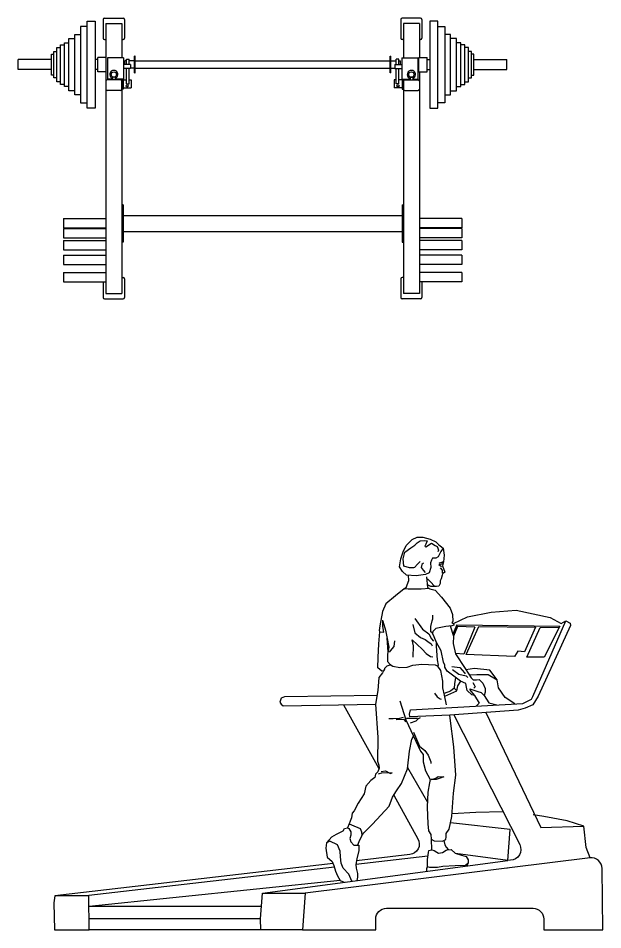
# Model space of a CAD drawing. Header units: millimetres. Extents: x 29224 to 62779, y 35576 to 54938.
# Drawn here: x 51558 to 54280, y 39165 to 43410 of the extents above; entities that cross this region are included whole.
import ezdxf

# ---------------------------------------------------------------- set-up
doc = ezdxf.new("R2010")
doc.units = ezdxf.units.MM

# ---------------------------------------------------------------- blocks, each defined once
blk = doc.blocks.new('A$C428942EB')
for p, q in [((1742.1, 342.7), (1405.9, 303.6)), ((1306.4, 292), (163.2, 158.9)), ((1332.6, 229.8), (163.6, 108.5)), ((966.6, 108.5), (163.6, 108.5)), ((962.3, 50.6), (164.1, 50.6)), ((1063.3, 0), (164.6, 0))]:
    blk.add_line(p, q)
blk.add_lwpolyline([(1813.2, 1777.2), (1802.3, 1760.7), (1790, 1736.1), (1779, 1730.6), (1768, 1730.6), (1763.9, 1730.6), (1758.4, 1721), (1754.3, 1708.7), (1755.7, 1686.8), (1747.5, 1662.1), (1731, 1653.9), (1687.2, 1648.4), (1641.9, 1651.2), (1622.8, 1669), (1609.1, 1689.5), (1615.9, 1726.5), (1626.9, 1759.4), (1640.6, 1789.5), (1668, 1816.9), (1691.3, 1827.8), (1718.7, 1827.8), (1751.6, 1818.2), (1779, 1805.9), (1791.3, 1793.6), (1799.5, 1788.1)], close=True)
for points in [[(1706.4, 1714.2), (1694, 1701.8), (1678.9, 1686.8), (1674.8, 1685.4), (1655.7, 1685.4), (1629.6, 1693.6), (1626.9, 1726.5), (1635.1, 1758), (1662.5, 1778.5), (1680.3, 1790.9), (1691.3, 1801.8), (1705, 1811.4), (1726.9, 1812.8), (1737.9, 1811.4), (1732.4, 1796.3), (1726.9, 1786.7), (1732.4, 1782.6), (1758.4, 1800.4), (1774.9, 1789.5), (1784.5, 1784), (1788.6, 1777.2), (1791.3, 1767.6), (1788.6, 1759.4)], [(1813.2, 1777.2), (1817.4, 1744.3), (1814.6, 1712.8), (1809.1, 1708.7), (1794.1, 1707.3), (1814.7, 1714.2)], [(1721.4, 1707.3), (1713.2, 1700.5), (1710.5, 1686.8), (1720.1, 1674.5), (1729.7, 1663.5)], [(1814.6, 1712.8), (1809.1, 1695), (1820.1, 1664.9), (1810.5, 1658), (1807.8, 1651.2), (1803.7, 1634.7), (1799.5, 1625.2), (1798.2, 1612.8), (1792.7, 1600.5), (1781.7, 1597.8), (1772.1, 1600.5), (1754.3, 1619.7), (1740.6, 1634.7)], [(1792.7, 1700.5), (1810.5, 1703.2)], [(1792.7, 1700.5), (1805, 1692.3)], [(1798.2, 1685.4), (1807.8, 1674.5), (1807.8, 1660.8)], [(1749.7, 1588.5), (1710.5, 1585.4), (1650.2, 1585.4), (1631, 1588.2), (1641.9, 1596.4), (1644.7, 1606), (1652.9, 1626.5), (1651.3, 1650.6)], [(1735.1, 1643), (1739.2, 1593.7), (1750.2, 1588.2), (1776.2, 1581.3), (1805, 1548.5), (1846.1, 1497.8), (1857.1, 1467.7), (1858.5, 1434.8), (1853, 1430.7), (1861.2, 1426.6), (1862.6, 1418.4), (1853, 1415.6), (1825.6, 1412.9), (1779, 1403.3), (1765.3, 1388.3), (1762.5, 1381.4), (1755.7, 1386.9), (1755.7, 1411.5), (1761.2, 1438.9), (1765.3, 1448.5), (1765.3, 1464.9)], [(1631, 1588.2), (1591.2, 1555.3), (1546, 1518.3), (1529.6, 1481.4), (1518.6, 1415.6), (1514.5, 1393.7), (1518.6, 1386.9), (1536.4, 1385.5), (1532.3, 1412.9), (1532.3, 1419.8), (1532.3, 1441.7)], [(1781.7, 1597.8), (1772.1, 1599.1), (1755.7, 1599.1), (1743.4, 1604.6)], [(1861.2, 1426.6), (1925.6, 1457.6), (2036.6, 1479.5), (2153.1, 1487.7), (2310.7, 1453.5), (2362.8, 1426.1), (2384.7, 1438.4), (2403.9, 1427.4), (2405.3, 1416.5), (2255.9, 1087.8), (2231.2, 1046.7), (2194.2, 1031.7), (2162.7, 1022.1), (1843.4, 999.6), (1658.4, 992), (1655.7, 1004.3), (1661.1, 1024.8), (2183.3, 1053.6), (2224.4, 1074.1), (2229.9, 1086.5), (2384.7, 1438.4)], [(1681.7, 1449.9), (1715.9, 1399.2), (1746.1, 1378.7), (1758.4, 1355.4), (1768, 1344.4)], [(1532.3, 1437.6), (1544.6, 1395.1), (1551.5, 1356.8), (1559.7, 1315.7), (1552.9, 1282.8), (1552.9, 1249.9), (1566.6, 1234.9), (1578.9, 1228), (1611.8, 1221.2), (1644.7, 1222.6), (1672.1, 1232.1), (1713.2, 1236.3), (1774.9, 1233.5), (1788.6, 1228), (1791.3, 1232.1), (1787.2, 1256.8), (1781.7, 1321.2), (1781.7, 1337.6), (1770.8, 1363.6), (1762.5, 1381.4)], [(1672.1, 1421.1), (1681.7, 1382.8), (1707.7, 1360.9), (1728.3, 1351.3), (1742, 1341.7), (1757.1, 1330.7), (1761.2, 1322.5)], [(1845.8, 1414.9), (1861.2, 1367.7), (1859.8, 1333.5), (1870.8, 1284.2), (1914.7, 1217.1), (1943.4, 1173.3), (1953, 1163.3), (1968.1, 1163.3), (1980.4, 1164.6), (1996.9, 1148.2), (2007.8, 1123.6), (2007.8, 1105.8), (2003.7, 1090.7), (1991.4, 1103), (1976.3, 1108.5), (1939.3, 1120.8), (1935.2, 1118.1), (1958.5, 1090.7), (1946.2, 1093.4), (1924.3, 1114), (1921.5, 1129), (1918.8, 1146.8), (1894.1, 1157.8), (1831.1, 1204.4), (1820.1, 1222.2), (1820.1, 1231.7), (1814.6, 1245.4), (1803.7, 1298.8), (1781.7, 1337.6)], [(1876.3, 1419.2), (1858.3, 1376.7)], [(1959.9, 1408.3), (1879, 1412.4), (1861.2, 1367.7)], [(1959.9, 1408.3), (1909.2, 1283.7), (1870.1, 1287.2)], [(1876.3, 1419.2), (2355.9, 1413.7), (2283.3, 1268.6), (2202.5, 1270), (2264.1, 1406.9), (2353.2, 1408.3)], [(2242.2, 1409.6), (2191.5, 1294.6), (2161.3, 1297.3), (2144.9, 1272.7), (1920.1, 1282.3), (1979.1, 1412.4), (2242.2, 1409.6)], [(1568.9, 1233.6), (1550.1, 1226.7), (1539.2, 1217.1), (1539.2, 1213), (1535.1, 1206.1), (1526.8, 1203.4), (1509, 1219.8), (1510.4, 1267.7), (1513.1, 1332.1), (1518.6, 1386.9)], [(1551.2, 1358.3), (1555, 1293)], [(1585.8, 1345.8), (1583, 1318.4), (1573.4, 1307.5), (1561.1, 1292.4)], [(1673.5, 1269.1), (1674.8, 1322.5), (1668, 1349.9), (1714.6, 1306.1), (1733.8, 1286.9), (1754.3, 1273.2), (1765.3, 1270.5)], [(1535.1, 1206.1), (1530.9, 1196.1), (1513.1, 1174.2), (1509, 1114), (1498.1, 1051), (1509, 895.3), (1507.6, 785.7), (1513.1, 766.6), (1514.5, 752.9), (1509, 735.1), (1498.1, 724.1), (1495.3, 709.1), (1476.1, 695.4), (1452.8, 668), (1444.6, 632.4), (1417.2, 589.9), (1398, 554.3), (1388.4, 543.4), (1385.7, 521.4), (1380.2, 505), (1374.7, 492.7), (1385.7, 488.6), (1426.8, 470.8), (1432.3, 455.7), (1433.6, 439.3), (1443.2, 451.6), (1484.3, 491.3), (1561.1, 574.9), (1577.5, 617.3), (1595.4, 647.4), (1618.7, 681.7), (1646.1, 748.8), (1655.7, 830.9), (1666.6, 887.1), (1674.8, 902.1)], [(1828.3, 1047.6), (1818.7, 1092.8), (1811.9, 1127), (1811.9, 1157.1), (1802.3, 1207.8), (1788.6, 1228)], [(1853, 1225.6), (1890, 1221.5), (1911.9, 1196.8), (1916, 1191.4)], [(1857.1, 1211.9), (1885.9, 1190), (1920.1, 1181.8), (1928.4, 1174.9)], [(2146.6, 1051.6), (2101, 1082.3), (2070.9, 1126.2), (2064, 1163.1), (2029.8, 1208.3), (1958.5, 1216.6), (1918.9, 1210.7)], [(1934.5, 1186.9), (1969.5, 1189.2), (2022.9, 1189.2), (2064, 1163.1)], [(1870.8, 1175), (1865.3, 1145.3), (1864, 1124.8), (1847.5, 1111.1), (1817.3, 1100.1)], [(1819.9, 1087.2), (1876.3, 1112.5), (1881.8, 1135.8), (1895.8, 1157)], [(1951.7, 1151.6), (1957.1, 1140.7), (1961.3, 1131.1), (1955.8, 1124.3)], [(1876.3, 1112.5), (1864, 1124.8)], [(1505, 1090.7), (1074.1, 1085.1), (1059, 1078.2), (1052.1, 1060.4), (1059, 1050.9), (1067.2, 1042.6), (1498.1, 1050.9)], [(1610.4, 1066.6), (1620, 1036.5), (1639.2, 977.6), (1674.8, 902.1), (1707.7, 832.4), (1720.1, 816), (1720.1, 781.8), (1731, 739.3), (1751.6, 699.6), (1748.8, 684.5), (1742, 640.7), (1737.9, 570.9), (1742, 493.8), (1744.7, 460.9), (1755.7, 443.1), (1757.1, 421.2), (1770.8, 414.4), (1810.5, 413), (1825.6, 419.8), (1827, 432.2), (1827, 448.6), (1840.7, 469.1), (1853, 526.7), (1861.2, 636.2), (1872.2, 719.7), (1862.6, 851.2), (1844.8, 985.4), (1843.4, 999.6)], [(1772.1, 1102.3), (1784.5, 1084.5), (1794.1, 1077.7), (1799.5, 1075), (1803.7, 1073.6)], [(1958.5, 1090.7), (1979.8, 1055.3), (1966.7, 1041.7)], [(2003.7, 1090.7), (2024.9, 1057.1), (2062.6, 1046.9)], [(1348, 1048), (1513.7, 750.3)], [(1559.7, 983.2), (1580.3, 983.2), (1610.4, 984.6), (1628.2, 990.1)], [(1594, 979.1), (1628.2, 980.5), (1639.2, 968.1)], [(1641.9, 985.9), (1654.3, 984.6), (1692.7, 984.6)], [(1661.1, 964), (1687.2, 973.6), (1698.1, 983.2), (1707.7, 988.7)], [(2011.4, 1011.5), (2267, 475.6), (2467.9, 482.2)], [(1674.8, 920.2), (1702.2, 854.5), (1726.9, 835.3), (1743.4, 813.4), (1755.7, 781.9), (1755.7, 773.7)], [(1524.1, 736.7), (1544.6, 740.8), (1567.9, 727.1), (1574.8, 731.2), (1525.5, 729.9), (1514.5, 725.8), (1510.4, 724.4)], [(1646.9, 755.6), (1739.2, 593.6)], [(1758.4, 699.7), (1779, 705.2), (1790, 713.4), (1816, 712.1), (1798.2, 706.6), (1780.4, 699.7), (1757.1, 699.7)], [(1854.1, 542), (1964.8, 546.9), (2091, 550.9)], [(2496.9, 334.6), (2479.2, 382.8), (2467.9, 482.2), (2390.9, 506.6), (2282.1, 527.2), (2231.4, 534.7)], [(1268.8, 405.3), (1294.8, 432.7), (1316.8, 445.1), (1346.9, 460.1), (1353.8, 471.1), (1367.5, 475.2)], [(1374.7, 492.7), (1367.5, 475.2), (1374.3, 471.1), (1382.5, 456), (1382.5, 441), (1378.4, 424.5), (1382.5, 409.5), (1396.2, 394.4), (1414.1, 394.4), (1419.5, 394.4), (1420.9, 368.4), (1411.3, 330), (1405.8, 304), (1407.2, 287.6), (1414.1, 261.6), (1414.1, 245.1), (1410.3, 229.4)], [(2113.7, 323.3), (2124.4, 466.2), (1846.9, 498)], [(1433.6, 439.3), (1419.5, 409.5), (1414.1, 394.4)], [(1387.9, 226.4), (1372.9, 258.8), (1346.9, 287.6), (1337.3, 310.9), (1334.6, 339.6), (1333.2, 365.6), (1320.9, 395.8), (1285.2, 412.2), (1268.8, 405.3), (1266, 379.3), (1272.9, 338.2), (1296.2, 317.7), (1304.4, 299.9), (1311.3, 272.5), (1320.9, 250.6), (1333.2, 228.7), (1351.6, 221.5)], [(1757.1, 421.2), (1758, 372.5), (1760.8, 372.5), (1770.4, 369.7), (1782.7, 361.5), (1790.9, 356), (1810.1, 360.2), (1826.6, 371.1), (1832, 372.5), (1849.8, 373.9), (1869, 356), (1897.8, 347.8), (1919.7, 341), (1929.3, 325.9), (1929.3, 309.5), (1917, 299.9), (1869, 297.2), (1811.5, 294.4), (1786.8, 290.3), (1751.2, 290.3), (1740.2, 293.1), (1740.2, 327.3), (1744.3, 360.2), (1745.7, 369.7), (1758, 372.5)], [(1816.3, 415.6), (1821.1, 395.8), (1826.6, 384.8), (1837.7, 372.9)], [(2113.7, 323.3), (1870.4, 355.7)], [(1300.5, 308.5), (3.6, 157.5)], [(971.3, 170.7), (2113.7, 323.3)], [(1923.9, 298), (1929.3, 309.5)], [(1740.2, 293.1), (1734.7, 287.6), (1734.7, 272.5)], [(2110.9, 285.2), (2111, 286.9)], [(962.3, 50.6), (962.3, 50.6), (962.3, 50.6), (971.3, 170.7), (1170.3, 170.7), (1157.8, 0), (964.2, 0), (962.3, 50.6)], [(3.6, 157.5), (3.6, 157.5), (0, 126), (2.4, 0), (164.6, 0), (163.2, 157.5), (3.6, 157.5)], [(1157.8, 0), (1498.7, 0)]]:
    blk.add_lwpolyline(points)
for points in [[(1863, 1001), (2169.2, 396.4, -0.545721), (2126.7, 323.9), (2113.7, 323.3)], [(1582.8, 626.2), (1695.4, 424, -0.534293), (1657.4, 350), (1409.4, 321.2)], [(2281.6, 0), (2556.2, 0), (2553, 285.6, 0.447396), (2496.9, 334.6), (1170.3, 170.7)], [(1498.7, 0), (1498.7, 50, -0.414214), (1548.7, 100), (2231.6, 100, -0.414214), (2281.6, 50), (2281.6, 0)]]:
    blk.add_lwpolyline(points, format="xyb")
blk = doc.blocks.new('A$C779C4B0A')
at = {"linetype": 'Continuous'}
for p, q in [((321.8, 887.8), (321.8, 1293)), ((321.8, 1293), (358.9, 1293)), ((358.9, 1293), (358.9, 887.8)), ((395.9, 1300), (395.9, 1213.4)), ((402.1, 1306.2), (488.6, 1306.2)), ((408.2, 1281.5), (408.2, 1123.7)), ((408.2, 1281.5), (408.2, 1123.7)), ((408.2, 1281.5), (482.5, 1281.5)), ((482.5, 1281.5), (482.5, 1121.3)), ((494.8, 1300), (494.8, 1213.4)), ((1781.4, 1300), (1781.4, 1213.4)), ((1874.2, 1306.2), (1787.6, 1306.2)), ((1793.8, 1281.5), (1793.8, 1121.3)), ((1868, 1281.5), (1793.8, 1281.5)), ((1868, 1281.5), (1868, 1123.7)), ((1880.4, 1300), (1880.4, 1213.4)), ((1917.4, 1293), (1917.4, 887.8)), ((1954.5, 1293), (1917.4, 1293)), ((1954.5, 887.8), (1954.5, 1293)), ((263, 949.7), (263, 1231.1)), ((263, 1231.1), (289.3, 1231.1)), ((289.3, 1268.2), (289.3, 912.6)), ((321.8, 1268.2), (289.3, 1268.2)), ((1954.5, 1268.2), (1986.9, 1268.2)), ((1986.9, 1268.2), (1986.9, 912.6)), ((2013.2, 1231.1), (1986.9, 1231.1)), ((2013.2, 949.7), (2013.2, 1231.1)), ((215.1, 989.1), (215.1, 1191.7)), ((215.1, 1191.7), (235.2, 1191.7)), ((235.2, 968.2), (235.2, 1212.6)), ((235.2, 1212.6), (263, 1212.6)), ((402.1, 1207.2), (408.2, 1207.2)), ((482.5, 1207.2), (488.6, 1207.2)), ((1793.8, 1207.2), (1787.6, 1207.2)), ((1874.2, 1207.2), (1868, 1207.2)), ((2041.1, 1212.6), (2013.2, 1212.6)), ((2041.1, 968.2), (2041.1, 1212.6)), ((2061.2, 1191.7), (2041.1, 1191.7)), ((2061.2, 989.1), (2061.2, 1191.7)), ((165.6, 1029.3), (165.6, 1151.5)), ((165.6, 1151.5), (179.5, 1151.5)), ((179.5, 1010.8), (179.5, 1170)), ((179.5, 1170), (196.5, 1170)), ((196.5, 998.4), (196.5, 1182.4)), ((196.5, 1182.4), (215.1, 1182.4)), ((2079.7, 1182.4), (2061.2, 1182.4)), ((2079.7, 998.4), (2079.7, 1182.4)), ((2096.7, 1170), (2079.7, 1170)), ((2096.7, 1010.8), (2096.7, 1170)), ((2110.6, 1151.5), (2096.7, 1151.5)), ((2110.6, 1029.3), (2110.6, 1151.5)), ((0, 1066.9), (0, 1113.9)), ((154.8, 1113.9), (0, 1113.9)), ((154.8, 1041.7), (154.8, 1139.1)), ((154.8, 1139.1), (165.6, 1139.1)), ((371.1, 1113.9), (358.9, 1113.9)), ((409.8, 1123.7), (371.1, 1123.7)), ((371.1, 1057.1), (371.1, 1123.7)), ((409.8, 1057.1), (409.8, 1123.7)), ((416, 1121.3), (416, 1022.4)), ((490.2, 1121.3), (416, 1121.3)), ((490.2, 1121.3), (490.2, 1022.4)), ((496.4, 1090.4), (496.4, 1107.4)), ((504.1, 1107.4), (496.4, 1107.4)), ((504.1, 1115.1), (516.5, 1115.1)), ((504.1, 1090.4), (504.1, 1115.1)), ((504.1, 1090.4), (504.1, 1107.4)), ((516.5, 1090.4), (516.5, 1115.1)), ((540.9, 1107.4), (516.5, 1107.4)), ((540.9, 1051.7), (540.9, 1129.1)), ((544.3, 1129.1), (540.9, 1129.1)), ((544.3, 1051.7), (544.3, 1129.1)), ((544.3, 1107.4), (1731.9, 1107.4)), ((1731.9, 1051.7), (1731.9, 1129.1)), ((1731.9, 1129.1), (1735.4, 1129.1)), ((1735.4, 1051.7), (1735.4, 1129.1)), ((1735.4, 1107.4), (1759.7, 1107.4)), ((1772.1, 1115.1), (1759.7, 1115.1)), ((1759.7, 1090.4), (1759.7, 1115.1)), ((1772.1, 1090.4), (1772.1, 1115.1)), ((1772.1, 1107.4), (1779.8, 1107.4)), ((1772.1, 1090.4), (1772.1, 1107.4)), ((1779.8, 1090.4), (1779.8, 1107.4)), ((1786, 1121.3), (1786, 1022.4)), ((1786, 1121.3), (1860.3, 1121.3)), ((1860.3, 1121.3), (1860.3, 1022.4)), ((1866.4, 1057.1), (1866.4, 1123.7)), ((1866.4, 1123.7), (1905.1, 1123.7)), ((1905.1, 1057.1), (1905.1, 1123.7)), ((1905.1, 1113.9), (1917.4, 1113.9)), ((2121.5, 1139.1), (2110.6, 1139.1)), ((2121.5, 1041.7), (2121.5, 1139.1)), ((2121.5, 1113.9), (2276.2, 1113.9)), ((2276.2, 1066.9), (2276.2, 1113.9)), ((154.8, 1066.9), (0, 1066.9)), ((371.1, 1066.9), (358.9, 1066.9)), ((522.7, 1090.4), (490.2, 1090.4)), ((522.7, 1071.8), (490.2, 1071.8)), ((504.1, 1000.7), (504.1, 1071.8)), ((516.5, 1000.7), (516.5, 1071.8)), ((522.7, 1090.4), (522.7, 1071.8)), ((540.9, 1073.4), (522.7, 1073.4)), ((544.3, 1073.4), (1731.9, 1073.4)), ((1735.4, 1073.4), (1753.6, 1073.4)), ((1753.6, 1090.4), (1753.6, 1071.8)), ((1753.6, 1090.4), (1786, 1090.4)), ((1753.6, 1071.8), (1786, 1071.8)), ((1759.7, 1000.7), (1759.7, 1071.8)), ((1772.1, 1000.7), (1772.1, 1071.8)), ((1905.1, 1066.9), (1917.4, 1066.9)), ((2121.5, 1066.9), (2276.2, 1066.9)), ((165.6, 1041.7), (154.8, 1041.7)), ((179.5, 1029.3), (165.6, 1029.3)), ((409.8, 1057.1), (371.1, 1057.1)), ((408.2, 1057.1), (408.2, 24.4)), ((476.3, 1019.3), (414.4, 1019.3)), ((436.1, 1022.4), (416, 1022.4)), ((436.1, 1027), (436.1, 1022.4)), ((451.5, 1031.6), (439.2, 1031.6)), ((439.2, 1031.6), (439.2, 1019.3)), ((451.5, 1019.3), (439.2, 1019.3)), ((451.5, 1031.6), (451.5, 1019.3)), ((454.6, 1027), (454.6, 1022.4)), ((490.2, 1022.4), (454.6, 1022.4)), ((482.5, 1018.9), (482.5, 24.4)), ((488.6, 1018.9), (482.5, 1018.9)), ((482.5, 1018.9), (482.5, 975.6)), ((488.6, 1018.9), (504.1, 1018.9)), ((488.6, 1018.9), (488.6, 975.6)), ((516.5, 1018.9), (525.8, 1018.9)), ((525.8, 1018.9), (525.8, 981.8)), ((540.9, 1051.7), (544.3, 1051.7)), ((1735.4, 1051.7), (1731.9, 1051.7)), ((1759.7, 1018.9), (1750.5, 1018.9)), ((1750.5, 1018.9), (1750.5, 981.8)), ((1787.6, 1018.9), (1772.1, 1018.9)), ((1786, 1022.4), (1821.6, 1022.4)), ((1787.6, 1018.9), (1787.6, 975.6)), ((1787.6, 1018.9), (1793.8, 1018.9)), ((1793.8, 1018.9), (1793.8, 24.4)), ((1793.8, 1018.9), (1793.8, 975.6)), ((1799.9, 1019.3), (1861.8, 1019.3)), ((1821.6, 1027), (1821.6, 1022.4)), ((1824.7, 1031.6), (1837.1, 1031.6)), ((1824.7, 1031.6), (1824.7, 1019.3)), ((1824.7, 1019.3), (1837.1, 1019.3)), ((1837.1, 1031.6), (1837.1, 1019.3)), ((1840.2, 1027), (1840.2, 1022.4)), ((1840.2, 1022.4), (1860.3, 1022.4)), ((1866.4, 1057.1), (1905.1, 1057.1)), ((1868, 1057.1), (1868, 24.4)), ((2096.7, 1029.3), (2110.6, 1029.3)), ((2110.6, 1041.7), (2121.5, 1041.7)), ((196.5, 1010.8), (179.5, 1010.8)), ((215.1, 998.4), (196.5, 998.4)), ((235.2, 989.1), (215.1, 989.1)), ((408.2, 1013.1), (408.2, 976)), ((482.5, 976), (482.5, 1013.1)), ((482.5, 1006.9), (482.5, 976)), ((488.6, 981.8), (525.8, 981.8)), ((504.1, 1000.7), (516.5, 1000.7)), ((1787.6, 981.8), (1750.5, 981.8)), ((1772.1, 1000.7), (1759.7, 1000.7)), ((1793.8, 976), (1793.8, 1013.1)), ((1793.8, 1006.9), (1793.8, 976)), ((1868, 1013.1), (1868, 976)), ((2041.1, 989.1), (2061.2, 989.1)), ((2061.2, 998.4), (2079.7, 998.4)), ((2079.7, 1010.8), (2096.7, 1010.8)), ((263, 968.2), (235.2, 968.2)), ((289.3, 949.7), (263, 949.7)), ((476.3, 969.8), (414.4, 969.8)), ((488.6, 975.6), (482.5, 975.6)), ((1787.6, 975.6), (1793.8, 975.6)), ((1799.9, 969.8), (1861.8, 969.8)), ((1986.9, 949.7), (2013.2, 949.7)), ((2013.2, 968.2), (2041.1, 968.2)), ((289.3, 912.6), (321.8, 912.6)), ((1986.9, 912.6), (1954.5, 912.6)), ((358.9, 887.8), (321.8, 887.8)), ((1917.4, 887.8), (1954.5, 887.8)), ((488.6, 437.3), (482.5, 437.3)), ((488.6, 437.3), (488.6, 264.1)), ((1787.6, 437.3), (1787.6, 264.1)), ((1787.6, 437.3), (1793.8, 437.3)), ((488.6, 387.8), (1787.6, 387.8)), ((210.3, 373), (408.2, 373)), ((210.3, 373), (210.3, 329.5)), ((2065.9, 373), (1868, 373)), ((2065.9, 373), (2065.9, 329.5)), ((210.3, 329.5), (408.2, 329.5)), ((210.3, 326.8), (408.2, 326.8)), ((210.3, 326.8), (210.3, 283.2)), ((488.6, 313.5), (1787.6, 313.5)), ((2065.9, 329.5), (1868, 329.5)), ((2065.9, 326.8), (1868, 326.8)), ((2065.9, 326.8), (2065.9, 283.2)), ((210.3, 283.2), (408.2, 283.2)), ((210.3, 270.9), (408.2, 270.9)), ((210.3, 270.9), (210.3, 227.3)), ((488.6, 264.1), (482.5, 264.1)), ((1787.6, 264.1), (1793.8, 264.1)), ((2065.9, 283.2), (1868, 283.2)), ((2065.9, 270.9), (1868, 270.9)), ((2065.9, 270.9), (2065.9, 227.3)), ((210.3, 227.3), (408.2, 227.3)), ((2065.9, 227.3), (1868, 227.3)), ((210.3, 203.2), (408.2, 203.2)), ((210.3, 203.2), (210.3, 159.7)), ((2065.9, 203.2), (1868, 203.2)), ((2065.9, 203.2), (2065.9, 159.7)), ((210.3, 159.7), (408.2, 159.7)), ((2065.9, 159.7), (1868, 159.7)), ((210.3, 122.6), (408.2, 122.6)), ((210.3, 122.6), (210.3, 79)), ((482.5, 99), (488.6, 99)), ((494.8, 92.8), (494.8, 6.2)), ((1781.4, 92.8), (1781.4, 6.2)), ((1793.8, 99), (1787.6, 99)), ((2065.9, 122.6), (1868, 122.6)), ((2065.9, 122.6), (2065.9, 79)), ((210.3, 79), (408.2, 79)), ((395.9, 79), (395.9, 6.2)), ((2065.9, 79), (1868, 79)), ((1880.4, 79), (1880.4, 6.2)), ((402.1, 0), (488.6, 0)), ((408.2, 24.4), (482.5, 24.4)), ((1874.2, 0), (1787.6, 0)), ((1868, 24.4), (1793.8, 24.4))]:
    blk.add_line(p, q, dxfattribs=at)
for centre, radius in [((445.3, 1044), 12.4), ((1830.9, 1044), 12.4), ((507.2, 991.1), 5.03), ((1769, 991.1), 5.03)]:
    blk.add_circle(centre, radius, dxfattribs=at)
for centre, radius, start, end in [((402.1, 1300), 6.19, 90, 180), ((488.6, 1300), 6.19, 0, 90), ((1787.6, 1300), 6.19, 90, 180), ((1874.2, 1300), 6.19, 0, 90), ((402.1, 1213.4), 6.19, 180, 270), ((488.6, 1213.4), 6.19, 270, 0), ((1787.6, 1213.4), 6.19, 180, 270), ((1874.2, 1213.4), 6.19, 270, 0), ((445.3, 1044), 19.3, 298.6854, 241.3146), ((1830.9, 1044), 19.3, 298.6854, 241.3146), ((414.4, 1013.1), 6.19, 90, 180), ((476.3, 1013.1), 6.19, 0, 90), ((1799.9, 1013.1), 6.19, 90, 180), ((1861.8, 1013.1), 6.19, 0, 90), ((414.4, 976), 6.19, 180, 270), ((476.3, 976), 6.19, 270, 0), ((1799.9, 976), 6.19, 180, 270), ((1861.8, 976), 6.19, 270, 0), ((488.6, 92.8), 6.19, 0, 90), ((1787.6, 92.8), 6.19, 90, 180), ((402.1, 6.2), 6.19, 180, 270), ((488.6, 6.2), 6.19, 270, 0), ((1787.6, 6.2), 6.19, 180, 270), ((1874.2, 6.2), 6.19, 270, 0)]:
    blk.add_arc(centre, radius, start, end, dxfattribs=at)

msp = doc.modelspace()

# ---------------------------------------------------------------- block references
for name, p in [('A$C779C4B0A', (51557.9, 42103.4)), ('A$C428942EB', (51724, 39165.1))]:
    msp.add_blockref(name, p)

doc.saveas('drawing.dxf')
